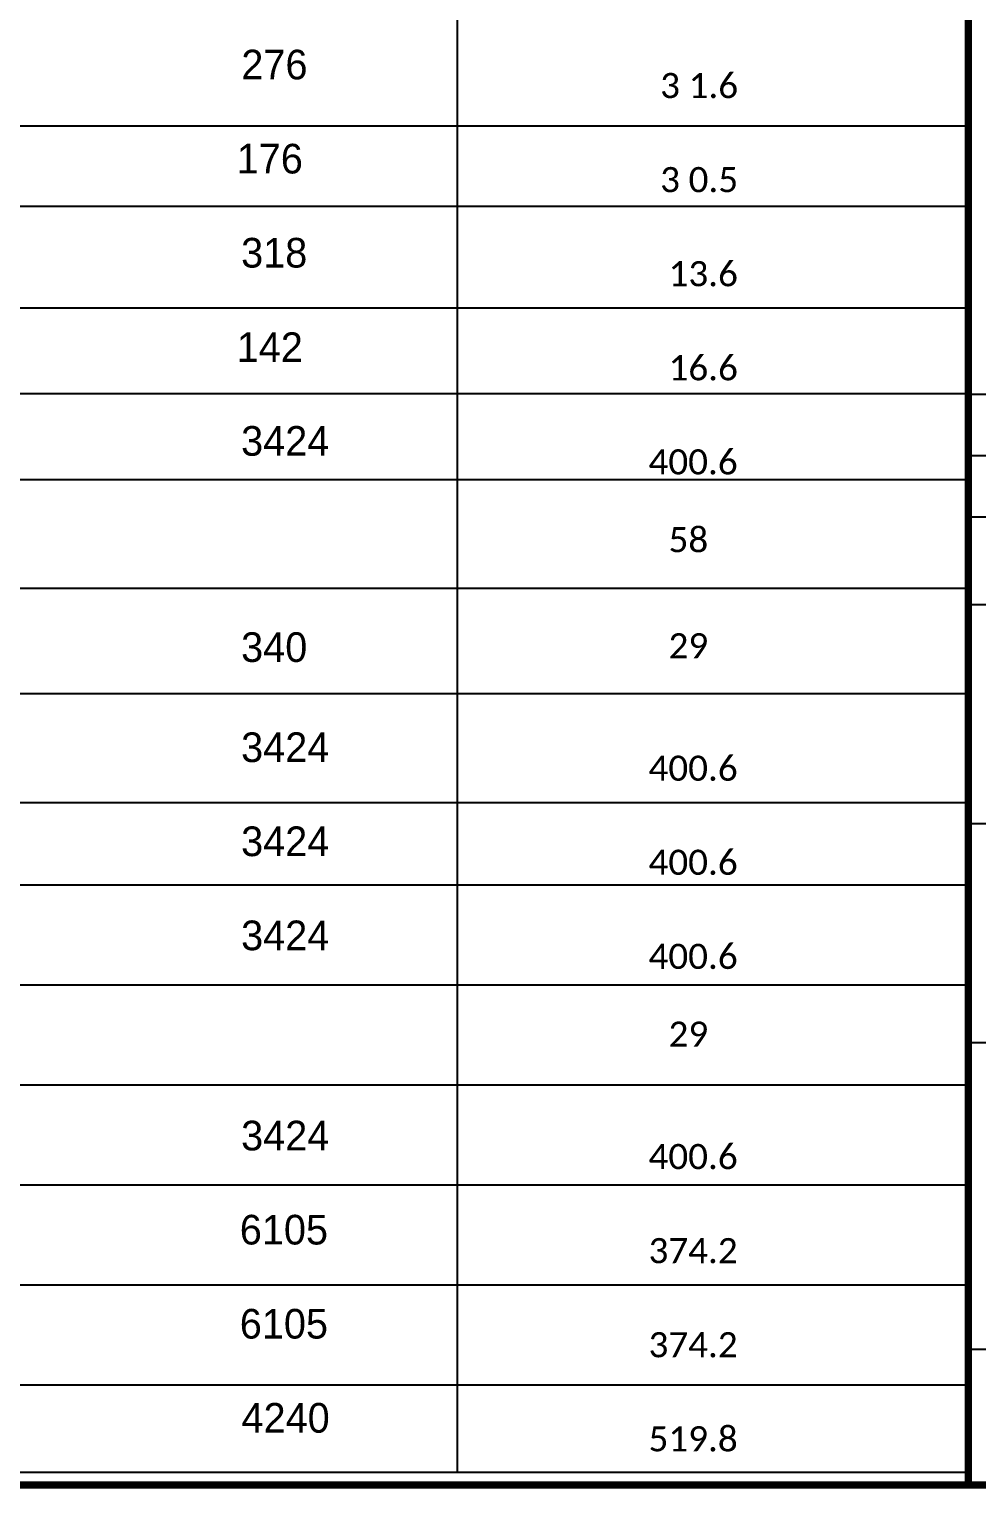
# Model space of a CAD drawing. Header units: millimetres. Extents: x 0 to 16187, y -20471 to 6290.
# Drawn here: x 5072.3 to 5199.8, y 14.5 to 210.9 of the extents above; entities that cross this region are included whole.
import ezdxf
from ezdxf.enums import TextEntityAlignment as Align

# ---------------------------------------------------------------- set-up
doc = ezdxf.new("R2010")
doc.units = ezdxf.units.MM
doc.layers.add('BORDER1', color=3, linetype='Continuous')
doc.layers.add('BORDER2', color=7, linetype='Continuous')
doc.styles.add('MtXpl_Calibri', font='', dxfattribs={"height": 0.2})
doc.styles.add('MtXpl_Century_Gothic1', font='', dxfattribs={"height": 0.2})
doc.styles.add('ROMANC', font='ROMANC', dxfattribs={"height": 5})
doc.styles.add('ROMANS', font='ROMANS.shx', dxfattribs={"width": 0.8})
doc.styles.add('ROMANT', font='ROMANT', dxfattribs={"height": 4})
doc.styles.get('MtXpl_Calibri').set_extended_font_data('Calibri')
doc.styles.get('MtXpl_Century_Gothic1').set_extended_font_data('Century Gothic')

# ---------------------------------------------------------------- blocks, each defined once
blk = doc.blocks.new('*U609')
at = {"layer": 'BORDER1', "color": 154, "true_color": 0x1859a9, "const_width": 1}
blk.add_lwpolyline([(1.8094395070475, 811), (1144, 811), (1144, 0), (0, 0), (0, 811)], close=True, dxfattribs=at)
blk.add_lwpolyline([(979.0000000799992, 2.220446049250313e-16), (979.0000000799992, 810.9999999999999)], dxfattribs=at)
at = {"layer": 'BORDER2'}
for p, q in [((1144, 146.6901017846605), (978.5682109308464, 146.6901017846605)), ((1144, 138.4401017886605), (978.5682109308464, 138.4401017886605)), ((1144, 130.1901017926605), (978.5682109308464, 130.1901017926605)), ((1144, 118.4043875126605), (978.5682109308464, 118.4043875126605)), ((1143.568210850846, 88.94010181266049), (978.5682109308464, 88.94010181266049)), ((1143.568210850846, 59.47581611266047), (978.5682109308464, 59.47581611266047)), ((1143.568210850846, 18.22581613266046), (978.5682109308464, 18.22581613266046))]:
    blk.add_line(p, q, dxfattribs=at)
at = {"layer": 'BORDER2', "flags": 8}
for tag, height, style, p in [('REV-A', 3.24, 'ROMANS', (986.9282778829383, 140.2530397182669)), ('RE-A', 8.064, 'ROMANT', (1084.634961895852, 7.17204102400288))]:
    blk.add_attdef(tag, text='', height=height, dxfattribs=dict(at, style=style)).set_placement(p, align=Align.CENTER)
at = {"layer": 'BORDER2', "style": 'ROMANS', "width": 3.830216453570641}
blk.add_attdef('DATE-A', text='', height=3.24, dxfattribs=at).set_placement((995.5063797379989, 140.2530397182669), (1008.507228728976, 140.2530397182669), align=Align.FIT)
at = {"layer": 'BORDER2'}
for tag, height, style, p in [('DRN-A', 3.24, 'ROMANS', (1018.380015771281, 140.2530397182669)), ('CHD-A', 3.24, 'ROMANS', (1032.348360605113, 140.2530397182669)), ('APD-A', 3.24, 'ROMANS', (1046.640709253839, 140.2530397182669)), ('CONS_CONT_VEND', 4.2, 'ROMANC', (1061.390575966738, 72.83468077449595))]:
    blk.add_attdef(tag, text='', height=height, dxfattribs=dict(at, style=style)).set_placement(p, align=Align.CENTER)
at = {"layer": 'BORDER2', "style": 'ROMANS', "width": 0.8}
for tag, p, height in [('1:X', (997.2302812124753, 122.552011911554), 3.5), ('LOC', (1042.735042679951, 122.552011911554), 3.5), ('PROJ_NO', (1118.63757586463, 122.552011911554), 3.5), ('CONS_DRG_NO', (1011, 63), 3)]:
    blk.add_attdef(tag, p, '', height=height, dxfattribs=at)
at = {"layer": 'BORDER2', "lineweight": 30, "width": 0.8, "flags": 104}
blk.add_attdef('COMMENTS-A', text='', height=2.2, dxfattribs=at).set_placement((1055.209968003616, 142.0744315684458), align=Align.MIDDLE_LEFT)
at = {"layer": 'BORDER2', "style": 'ROMANS', "width": 0.8}
for tag, p in [('PROJECT_TITLE_1', (1061.068210890846, 55.3534808592422)), ('PROJECT_TITLE_2', (1061.068210890846, 49.30052221051124))]:
    blk.add_attdef(tag, text='', height=3.5, dxfattribs=at).set_placement(p, align=Align.MIDDLE)
at = {"layer": 'BORDER2', "style": 'ROMANT', "width": 0.8}
for tag, p in [('DRG_TITLE_1', (1061.068210890846, 36.31229857438004)), ('DRG_TITLE_2', (1061.068210890846, 28.31229857438004)), ('DRG_TITLE_3', (1061.068210890846, 20.31229857438004))]:
    blk.add_attdef(tag, text='', height=5, dxfattribs=at).set_placement(p, align=Align.CENTER)
at = {"layer": 'BORDER2', "style": 'ROMANT'}
for tag, p in [('AR', (995.0014710450068, 7.172041024002866)), ('PA', (1011.738213301433, 7.172041024002866)), ('DC', (1028.447415784789, 7.172041024002837)), ('TS', (1120.839107118789, 7.172041024002908))]:
    blk.add_attdef(tag, p, '', height=8.064, dxfattribs=at)
for tag, p in [('SRNO', (1074.69799186896, 7.172041024002823)), ('SH', (1115.802783516436, 7.176501619330963))]:
    blk.add_attdef(tag, text='', height=8.064, dxfattribs=at).set_placement(p, align=Align.RIGHT)
at = {"layer": 'BORDER2', "style": 'ROMANS', "flags": 2}
blk.add_attdef('TB_VERSION', text='', height=2, dxfattribs=at).set_placement((1, -1), align=Align.TOP_LEFT)

msp = doc.modelspace()

# ---------------------------------------------------------------- linework, layer by layer
for p, q in [((5129.851310389402, 658.7674893088395), (5129.851310389402, 16.72193920008937)), ((5198.629030375898, 658.7674893088397), (5198.629030375898, 16.72193920008925)), ((4741.257959332383, 197.8671715582232), (5198.629030375892, 197.8671715582232)), ((4741.257959332383, 187.056116576637), (5198.629030375892, 187.056116576637)), ((4741.257959332384, 173.3621135999609), (5198.629030375893, 173.3621135999609)), ((4741.257959332384, 161.8303216196024), (5198.629030375893, 161.8303216196024)), ((4741.257959332384, 150.2985296392436), (5198.629030375893, 150.2985296392436)), ((4741.257959332383, 135.6435439975376), (5198.629030375892, 135.6435439975376)), ((4741.257959332383, 121.4690496883476), (5198.629030375892, 121.4690496883476)), ((4741.257959332383, 106.8140640466416), (5198.629030375892, 106.8140640466416)), ((4741.257959332383, 95.76276339879824), (5198.629030375892, 95.76276339879824)), ((4741.257959332383, 82.30900608837923), (5198.629030375892, 82.3090060883793)), ((4741.257959332383, 68.85524877796081), (5198.629030375892, 68.85524877796081)), ((4741.257959332383, 55.4014914675423), (5198.629030375892, 55.4014914675423)), ((4741.257959332383, 41.94773415712405), (5198.629030375892, 41.94773415712405)), ((4741.257959332383, 28.49397684670542), (5198.629030375892, 28.49397684670555)), ((4741.257959332394, 16.72193920008914), (5198.629030375894, 16.72193920008914))]:
    msp.add_line(p, q)

# ---------------------------------------------------------------- block references
at = {"layer": 'BORDER1'}
msp.add_blockref('*U609', (4219.629030295902, 14.99999999999999), dxfattribs=at)

# ---------------------------------------------------------------- texts
at = {"color": 0}
for s, height, style, p in [('276', 3.9884, 'MtXpl_Century_Gothic1', (5100.837679621864, 204.1011658618112)), ('3', 3.3748, 'MtXpl_Calibri', (5157.171584433607, 201.5865465284782)), ('1.6', 3.3748, 'MtXpl_Calibri', (5160.999976433609, 201.5865465284782)), ('176', 3.9884, 'MtXpl_Century_Gothic1', (5100.214068472987, 191.4448791951446)), ('3', 3.3748, 'MtXpl_Calibri', (5157.171584433607, 188.9302598618109)), ('0.5', 3.3748, 'MtXpl_Calibri', (5160.999976433606, 188.9302598618109)), ('318', 3.9884, 'MtXpl_Century_Gothic1', (5100.807854740832, 178.7885925284778)), ('13.6', 3.3748, 'MtXpl_Calibri', (5158.305328433608, 176.2739731951448)), ('142', 3.9884, 'MtXpl_Century_Gothic1', (5100.214068472987, 166.0821458346185)), ('16.6', 3.3748, 'MtXpl_Calibri', (5158.305328433608, 163.6176865284775)), ('3424', 3.9884, 'MtXpl_Century_Gothic1', (5100.807854740832, 153.4760191951444)), ('400.6', 3.3748, 'MtXpl_Calibri', (5155.610680433607, 150.9613998618114)), ('58', 3.3748, 'MtXpl_Calibri', (5158.305328433608, 140.4954312978525)), ('340', 3.9884, 'MtXpl_Century_Gothic1', (5100.807854740832, 125.7337957802339)), ('29', 3.3748, 'MtXpl_Calibri', (5158.305328433608, 126.2193779101349)), ('3424', 3.9884, 'MtXpl_Century_Gothic1', (5100.807854740832, 112.2676257530414)), ('400.6', 3.3748, 'MtXpl_Calibri', (5155.610680433607, 109.7530064197077)), ('3424', 3.9884, 'MtXpl_Century_Gothic1', (5100.807854740832, 99.61133908637464)), ('400.6', 3.3748, 'MtXpl_Calibri', (5155.610680433607, 97.09671975304161)), ('3424', 3.9884, 'MtXpl_Century_Gothic1', (5100.807854740832, 86.95505241970784)), ('400.6', 3.3748, 'MtXpl_Calibri', (5155.610680433607, 84.44043308637436)), ('29', 3.3748, 'MtXpl_Calibri', (5158.305328433608, 73.9744645224166)), ('3424', 3.9884, 'MtXpl_Century_Gothic1', (5100.807854740832, 60.02271236532295)), ('400.6', 3.3748, 'MtXpl_Calibri', (5155.610680433607, 57.50809303198946)), ('6105', 3.9884, 'MtXpl_Century_Gothic1', (5100.628905454631, 47.36642569865637)), ('374.2', 3.3748, 'MtXpl_Calibri', (5155.610680433607, 44.85180636532334)), ('6105', 3.9884, 'MtXpl_Century_Gothic1', (5100.628905454631, 34.71013903198957)), ('374.2', 3.3748, 'MtXpl_Calibri', (5155.610680433607, 32.19551969865608)), ('4240', 3.9884, 'MtXpl_Century_Gothic1', (5100.862081797255, 22.05385236532277)), ('519.8', 3.3748, 'MtXpl_Calibri', (5155.610680433607, 19.53923303198974))]:
    msp.add_text(s, height=height, dxfattribs=dict(at, style=style)).set_placement(p)

doc.saveas('drawing.dxf')
